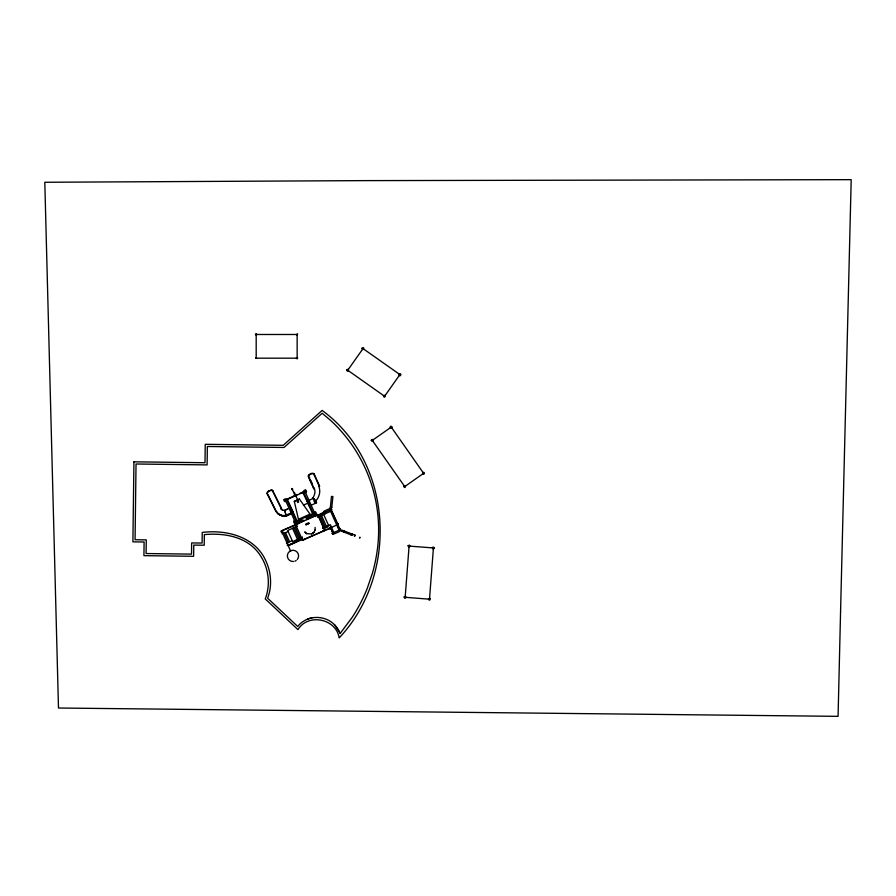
<?xml version="1.0" encoding="UTF-8"?>
<svg xmlns="http://www.w3.org/2000/svg" width="896" height="896" viewBox="0 0 896 896"><rect width="100%" height="100%" fill="white"/><g stroke="black" fill="none" stroke-linecap="round" stroke-linejoin="round"><path stroke-width="1.34" d="M330.344 507.416L331.486 496.406L332.909 496.552L331.766 507.562L330.344 507.416L331.766 507.562M330.87 509.242L331.05 507.483M272.451 491.389L272.362 490.65A2.867 1.366 -26.4 0 0 271.029 490.28L268.397 491.333L267.221 493.091A2.867 1.366 -26.4 0 0 267.355 493.427M272.754 491.31L272.653 490.493A3.214 1.534 -26.4 0 0 271.174 490.067L268.218 491.254L266.907 493.192A3.214 1.534 -26.4 0 0 267.4 493.853M312.469 497.75L313.88 498.837M311.931 504.874L316.557 502.802L314.328 499.274M308.627 475.642L308.616 476.426M314.093 474.734C314.306 472.125 310.173 473.536 309.086 474.69A3.214 1.59 -24.1 0 0 308.291 476.582L313.824 488.97M282.71 531.854L281.512 530.712L281.445 532.314L281.098 531.093L282.318 530.757L282.654 531.966M287.101 545.126L288.557 545.91L288.086 544.331M330.165 509.186C333.39 509.23 328.35 509.387 331.576 509.152M332.416 533.221C334.701 531.765 332.091 535.371 332.763 532.762M340.838 530.331C339.035 527.576 340.368 532.526 340.166 530.085M331.576 509.331L330.792 509.97L330.165 509.376M333.57 533.344L332.931 533.859M316.053 513.587L314.642 513.038L305.032 491.534L305.581 490.112M294.549 523.186L295.086 521.774L285.443 500.248L284.032 499.71M343.907 532.123L344.31 531.059M354.469 536.166L354.872 535.102L342.037 530.186L341.634 531.238L351.971 535.203M354.984 535.136L354.581 536.2L354.85 535.158M315.101 529.872L313.981 532.325L311.853 533.938L306.667 533.635L304.774 531.877L306.712 533.736M331.318 509.813L340.054 529.379C338.05 531.082 342.306 530.835 340.256 529.379M286.496 543.413L287.93 542.898L287.258 543.021M399.146 374.125C402.058 372.109 400.725 378 398.966 374.931M324.374 530.219L330.848 528.472L331.206 527.531L330.266 527.173L330.142 528.405L331.262 527.71M308.896 475.194L311.909 473.536L313.779 474.006L319.357 486.506M311.808 533.837L313.936 532.224M291.603 509.634C291.379 513.218 293.037 507.349 292.186 510.933M330.266 527.173L329.851 527.934M339.73 529.525L337.31 525.202L338.43 524.507M338.016 525.269C339.371 523.421 335.283 524.283 338.285 524.171M332.606 532.414C330.882 535.763 335.933 532.717 332.797 532.392M332.707 532.627L332.349 533.579L333.29 533.938L333.648 532.997L332.707 532.627L331.016 528.405M286.429 515.838L285.051 515.872A9.509 8.355 -24.1 0 1 282.106 515.738M283.035 533.557C284.782 532.325 280.526 534.195 282.61 533.747M294.885 561.176L296.195 560.504M294.246 495.163L295.366 494.659M298.659 520.184L294.314 501.402L299.432 499.061L310.531 514.875M294.314 501.402L299.443 499.106M296.979 501.088L297.954 500.651M297.539 502.533L298.659 502.04L294.347 492.374M309.669 500.013L312.917 498.568M291.57 510.429L292.219 510.138M303.475 505.109L308.538 502.88L313.32 513.632L312.626 513.934L307.765 502.891M314.339 501.76L316.87 499.654A16.251 14.123 -24.1 0 0 319.11 487.166L318.674 486.035M276.662 511.963A9.486 8.344 -24.1 0 0 284.906 515.525L291.133 513.117M286.496 515.458L286.518 516.163L290.08 513.979M292.902 512.971L292.354 510.866L293.227 512.814M287.661 515.29L291.368 513.621M298.614 519.221L309.848 514.203M295.086 521.774L314.642 513.038M295.456 522.346L302.008 519.411M305.637 517.798L314.541 513.811L315.75 516.51A1.422 1.422 0 0 1 316.422 514.539A1.422 1.422 0 0 1 318.304 515.267L323.826 512.792M303.845 520.15L297.584 522.95L297.002 521.651M306.354 519.042L315.123 515.122M304.125 520.666L295.534 524.507L302.568 540.243L324.666 530.376M306.589 519.568L317.632 514.64L324.755 530.622M295.613 524.675L317.71 514.808M295.366 525.123L282.318 530.51L295.21 524.754L295.501 525.414M318.259 515.122L323.613 512.254L324.374 512.557L324.083 513.318L323.266 512.725L324.296 512.422M324.822 512.355L330.042 510.026M331.722 509.634L330.915 509.992L337.613 523.914M319.603 515.469L322.582 514.136M297.438 526.142L287.672 530.51L292.622 541.587L302.4 537.253M330.624 511.325L317.587 517.149A1.422 1.422 0 0 0 318.304 515.267M283.942 533.344L288.109 531.485M305.95 524.754L308.963 523.398L308.672 522.749L305.738 524.059L306.074 524.81L309.008 523.499M286.966 542.942L292.186 540.613M322.515 528.192L330.333 524.698L334.41 533.826L339.629 531.496L329.459 508.715L324.24 511.045L325.405 513.654M325.248 528.147L328.25 526.803M287.672 545.362L288.299 545.082M301.672 539.112L288.87 545.082L301.728 539.235M337.658 524.014L337.781 524.742M303.722 539.526L329.963 528.293M330.579 527.811L337.154 524.877M330.344 528.707L331.363 528.248M339.651 529.558L340.458 529.2M333.827 532.526L339.046 530.197M285.443 500.248L305.032 491.534M297.405 494.435L286.451 499.442M299.869 493.405L303.565 491.848M307.35 619.237C314.955 616.157 323.904 617.064 330.736 621.6A24.864 24.864 0 0 1 339.875 632.834L340.077 633.528L352.318 617.187A162.736 162.736 0 0 0 367.226 588.426L372.456 573.07A162.635 162.635 0 0 0 377.384 549.282A149.173 149.173 0 0 0 330.68 420.47L322.157 413.269L284.032 447.462L207.346 446.488L207.11 464.901L136.035 463.994L135.072 539.75L146.272 539.885L146.093 553.538L191.52 554.12L191.654 542.92L202.104 543.054L202.238 532.437C226.587 529.402 255.438 536.738 265.989 561.221A49.28 49.28 0 0 1 269.506 592.122L267.691 598.27L297.741 626.494L299.253 624.646A24.864 24.864 0 0 1 312.032 617.826M286.474 515.805L285.197 516.029A9.33 8.198 -24.1 0 1 281.378 515.659M433.35 549.024C436.934 547.736 430.842 545.586 432.824 548.834M330.445 527.117L331.106 527.374M390.992 428.198C394.486 427.571 389.39 424.334 390.309 427.75M309.064 477.098L309.68 477.176M296.968 335.126L297.651 333.928L296.464 334.622M316.557 502.802L315.93 502.32M341.096 530.432L341.835 530.723M313.107 498.075L314.843 502.891M313.802 498.669L314.35 499.374M334.51 624.714L339.875 632.834M314.866 499.934L316.198 501.861M281.019 508.446L281.243 508.827A3.976 3.494 -24.1 0 0 283.461 510.272M276.685 511.806L277.088 512.512M272.653 490.493L281.624 508.514M272.362 490.65L281.322 508.682M267.96 494.637L276.382 511.571M267.053 493.584L276.08 511.75M308.538 502.88L303.509 492.218L302.859 492.509L307.888 503.171M314.104 473.85L319.693 486.36M310.845 480.603L312.502 484.322M309.176 477.669L314.149 488.824M330.848 528.472L332.987 533.266M323.277 512.882L323.938 513.363L324.419 512.702M322.997 512.926C325.629 515.402 323.882 509.589 323.019 513.184M323.658 514.438L328.586 525.482M321.496 515.402L326.424 526.445M320.186 515.984L325.125 527.027M318.08 514.752L318.528 515.771M318.886 516.566L323.814 527.61M315.09 527.386L315.146 529.973M292.197 489.07L294.806 494.917M301.56 538.877L301.907 539.638L289.061 545.373L288.702 544.622M295.165 527.162L300.115 538.238M293.866 527.744L298.816 538.821M292.566 528.326L297.517 539.437M285.499 532.65L289.576 541.778M284.2 533.232L288.277 542.36M282.106 530.69L282.374 531.283M282.285 532.437L282.755 533.49M283.293 534.71L287.37 543.838M287.986 545.216L290.662 551.197M286.182 515.334L286.406 515.984M314.171 488.04L314.496 488.914A11.301 9.822 -24.1 0 1 314.294 495.085M285.992 514.842L286.238 515.603M285.779 514.226L286.037 515.054M285.566 513.531L285.802 514.371M285.555 513.587L285.096 511.986M284.917 511.269L285.152 512.098M284.782 510.675L284.995 511.459M284.883 510.933L284.704 510.003L287.997 508.894L284.816 510.541M285.331 501.682A1.422 1.422 0 0 1 284.222 499.587A1.422 1.422 0 0 1 286.586 499.363M303.621 491.378A1.422 1.422 0 0 1 305.715 490.28A1.422 1.422 0 0 1 305.939 492.643M314.787 511.627A1.422 1.422 0 0 1 315.896 513.722A1.422 1.422 0 0 1 313.533 513.946M296.509 521.92A1.422 1.422 0 0 1 294.403 523.029A1.422 1.422 0 0 1 294.19 520.666M297.08 526.254A1.422 1.422 0 0 1 295.523 524.328A1.422 1.422 0 0 1 297.965 523.936M304.304 539.034A1.422 1.422 0 0 1 301.986 539.56A1.422 1.422 0 0 1 302.389 537.23M323.098 528.102A1.422 1.422 0 0 1 324.531 529.704A1.422 1.422 0 0 1 322.762 530.914M293.462 561.49A5.611 5.611 0 0 1 287.448 554.904A5.611 5.611 0 0 1 295.366 550.805A5.611 5.611 0 0 1 297.27 559.507M285.41 515.749A8.445 7.426 -24.1 0 1 282.789 515.637M281.165 515.133A8.445 7.426 -24.1 0 1 280.426 514.763M285.32 515.984A8.96 7.874 -24.1 0 1 281.646 515.637M280.806 515.323A8.96 7.874 -24.1 0 1 280.022 514.931M279.283 514.461A8.96 7.874 -24.1 0 1 278.622 513.912M280.504 515.346A9.33 8.198 -24.1 0 1 279.686 514.931M278.925 514.438A9.33 8.198 -24.1 0 1 277.614 513.218M281.165 515.502A9.509 8.355 -24.1 0 1 276.797 512.288M283.226 510.306A4.334 3.808 -24.1 0 1 281.658 509.622M281.333 509.354A4.334 3.808 -24.1 0 1 280.806 508.726M313.914 495.947A11.301 9.822 -24.1 0 1 313.466 496.787M297.147 334.488L297.147 358.176L256.189 358.176L256.189 334.488L297.147 334.488M133.93 461.821L132.899 541.856L144.099 542.002L143.931 555.654L193.626 556.293L193.771 545.093L204.21 545.227L204.355 534.61C224.829 532.694 248.438 536.906 260.322 555.542C268.8 568.154 270.693 584.73 265.261 598.92L297.942 629.619C308.022 612.898 336.347 618.61 339.147 637.93C398.731 574.907 393.669 462.638 322.123 410.424L283.226 445.312L205.24 444.315L205.005 462.728L133.93 461.821M840.571 611.509L838.074 716.341L58.486 708.019L44.8 182.269L363.966 180.622L851.2 179.659L840.571 611.509M371.246 440.227C372.915 444.181 374.158 437.069 371.246 440.227M403.682 486.394C405.35 490.347 406.594 483.235 403.682 486.394M422.565 473.122C424.234 477.086 425.477 469.963 422.565 473.122M359.531 537.656C359.789 539.179 360.427 535.965 359.531 537.656M409.091 546.09L405.16 597.296L429.498 599.2L433.429 547.949L409.091 546.09M255.494 334.253C256.368 336.974 257.622 332.326 255.494 334.253M255.674 358.042L256.704 358.31L255.674 358.042M296.464 357.986C297.338 360.718 298.581 356.07 296.464 357.986M408.083 545.731C409.08 549.909 411.477 543.099 408.083 545.731M404.152 596.982C405.138 601.16 407.534 594.35 404.152 596.982M428.478 598.853C429.475 603.03 431.872 596.221 428.478 598.853M346.741 369.869C347.67 374.058 350.168 367.282 346.741 369.869M362.018 348.23C362.947 352.43 365.445 345.654 362.018 348.23M383.477 395.83C384.406 400.019 386.915 393.243 383.477 395.83M291.614 488.858C292.141 491.243 293.597 487.379 291.614 488.858M307.552 502.768C308.134 505.568 309.859 501.077 307.552 502.768M351.534 533.669L351.019 535.002L351.915 535.338L352.419 534.005L351.534 533.669M363.026 348.6L347.738 370.238L384.586 396.267L399.907 374.584L363.026 348.6M391.25 427.101L372.299 440.406L404.734 486.573L423.618 473.312L391.25 427.101M303.509 492.206L302.859 492.509L303.509 492.206M287.403 499.374L286.754 499.666L296.386 521.192L297.046 520.901L287.403 499.374M290.898 507.606L291.446 509.712L290.898 507.606M307.216 500.349L307.765 502.443L307.216 500.349M308.672 503.608L309.221 505.702L308.672 503.608"/></g></svg>
